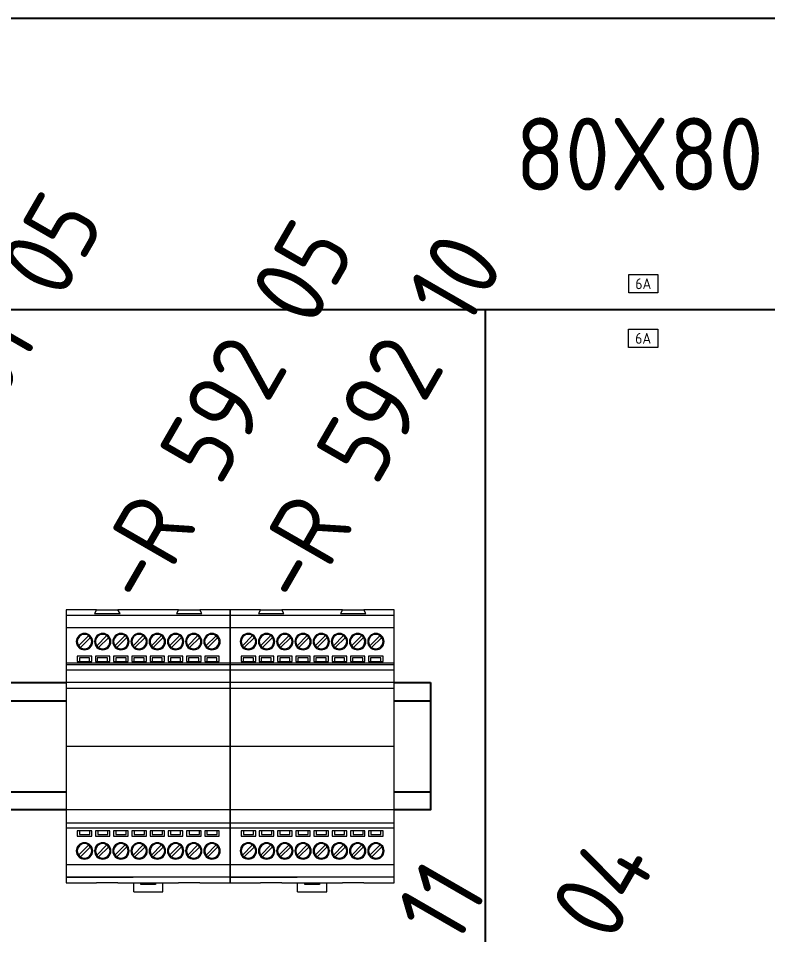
# Model space of a CAD drawing. Header units: millimetres. Extents: x 37984 to 70752, y 14140 to 37584.
# Drawn here: x 39324 to 39529.8, y 16267.6 to 16519.4 of the extents above; entities that cross this region are included whole.
import ezdxf
from ezdxf.enums import TextEntityAlignment as Align

# ---------------------------------------------------------------- set-up
doc = ezdxf.new("R2010")
doc.units = ezdxf.units.MM
doc.set_wipeout_variables(frame=1)
doc.layers.add('000-PI-Oprema', color=30, linetype='Continuous', lineweight=5)
for name, color, linetype in [('000-PI_TEXT', 7, 'Continuous'), ('002-PI-Kabelska kanalica', 150, 'Continuous'), ('004-PI-DIN Šina', 3, 'Continuous')]:
    doc.layers.add(name, color=color, linetype=linetype)
doc.styles.add('PI0', font='isocpeur.ttf', dxfattribs={"width": 0.9})

# ---------------------------------------------------------------- blocks, each defined once
blk = doc.blocks.new('*U1288')
at = {"layer": '004-PI-DIN Šina'}
blk.add_lwpolyline([(340, -17.5), (340, 17.5), (0, 17.5), (0, -17.5)], close=True, dxfattribs=at)
for points in [[(0, 12.5), (340, 12.5)], [(0, -12.5), (340, -12.5)]]:
    blk.add_lwpolyline(points, dxfattribs=at)
blk = doc.blocks.new('*U1254')
at = {"layer": '002-PI-Kabelska kanalica'}
for p, q in [((-20, -100), (-20, 1388)), ((60, -100), (60, 1388))]:
    blk.add_line(p, q, dxfattribs=at)
blk = doc.blocks.new('*U1256')
at = {"layer": '002-PI-Kabelska kanalica'}
for q in [(-20, 560), (60, -100)]:
    blk.add_line((-20, -100), q, dxfattribs=at)
blk = doc.blocks.new('Diode block- 8 - 2954882')
at = {"layer": '000-PI-Oprema'}
for p, q in [((38051.77, 30782.32), (38051.77, 30782.32)), ((38051.77, 30782.32), (38059.77, 30782.32)), ((38059.77, 30782.32), (38059.77, 30782.32))]:
    blk.add_line(p, q, dxfattribs=at)
blk.add_wipeout([(38033.27, 30859.82), (38078.27, 30859.82), (38078.27, 30784.82), (38033.27, 30784.82)]).dxf.layer = '000-PI-Oprema'
for p, q in [((38033.27, 30859.82), (38033.27, 30854.82)), ((38033.27, 30859.82), (38033.27, 30859.82)), ((38041.6, 30859.82), (38033.27, 30859.82)), ((38033.27, 30858.32), (38078.27, 30858.32)), ((38033.27, 30858.32), (38078.27, 30858.32)), ((38036.77, 30859.82), (38036.77, 30859.82)), ((38039.77, 30859.82), (38039.77, 30859.82)), ((38041.6, 30859.82), (38041.02, 30858.82)), ((38041.02, 30858.82), (38041.02, 30858.82)), ((38041.02, 30858.82), (38048.02, 30858.82)), ((38041.6, 30859.82), (38041.6, 30859.82)), ((38041.6, 30859.82), (38047.44, 30859.82)), ((38041.77, 30859.82), (38041.77, 30859.82)), ((38044.77, 30859.82), (38044.77, 30859.82)), ((38046.77, 30859.82), (38046.77, 30859.82)), ((38047.44, 30859.82), (38047.44, 30859.82)), ((38064.1, 30859.82), (38047.44, 30859.82)), ((38048.02, 30858.82), (38047.44, 30859.82)), ((38048.02, 30858.82), (38048.02, 30858.82)), ((38049.77, 30859.82), (38049.77, 30859.82)), ((38051.77, 30859.82), (38051.77, 30859.82)), ((38054.77, 30859.82), (38054.77, 30859.82)), ((38056.77, 30859.82), (38056.77, 30859.82)), ((38059.77, 30859.82), (38059.77, 30859.82)), ((38061.77, 30859.82), (38061.77, 30859.82)), ((38064.1, 30859.82), (38063.52, 30858.82)), ((38063.52, 30858.82), (38070.52, 30858.82)), ((38063.52, 30858.82), (38063.52, 30858.82)), ((38064.1, 30859.82), (38064.1, 30859.82)), ((38064.1, 30859.82), (38069.94, 30859.82)), ((38064.77, 30859.82), (38064.77, 30859.82)), ((38066.77, 30859.82), (38066.77, 30859.82)), ((38069.77, 30859.82), (38069.77, 30859.82)), ((38069.94, 30859.82), (38069.94, 30859.82)), ((38078.27, 30859.82), (38069.94, 30859.82)), ((38070.52, 30858.82), (38069.94, 30859.82)), ((38070.52, 30858.82), (38070.52, 30858.82)), ((38071.77, 30859.82), (38071.77, 30859.82)), ((38074.77, 30859.82), (38074.77, 30859.82)), ((38078.27, 30859.82), (38078.27, 30859.82)), ((38078.27, 30854.82), (38078.27, 30859.82)), ((38033.27, 30854.82), (38033.27, 30845.21)), ((38078.27, 30854.82), (38033.27, 30854.82)), ((38039.42, 30852.71), (38036.63, 30849.93)), ((38038.27, 30853.32), (38038.27, 30853.32)), ((38038.27, 30853.07), (38038.27, 30853.07)), ((38039.42, 30852.71), (38039.42, 30852.71)), ((38044.42, 30852.71), (38041.63, 30849.93)), ((38043.27, 30853.32), (38043.27, 30853.32)), ((38043.27, 30853.07), (38043.27, 30853.07)), ((38044.42, 30852.71), (38044.42, 30852.71)), ((38049.42, 30852.71), (38046.63, 30849.93)), ((38048.27, 30853.32), (38048.27, 30853.32)), ((38048.27, 30853.07), (38048.27, 30853.07)), ((38049.42, 30852.71), (38049.42, 30852.71)), ((38051.62, 30849.92), (38054.41, 30852.71)), ((38053.25, 30853.07), (38053.25, 30853.07)), ((38053.27, 30853.32), (38053.27, 30853.32)), ((38054.41, 30852.71), (38054.42, 30852.71)), ((38054.42, 30852.71), (38054.42, 30852.71)), ((38059.42, 30852.71), (38056.63, 30849.93)), ((38058.27, 30853.32), (38058.27, 30853.32)), ((38058.27, 30853.07), (38058.27, 30853.07)), ((38059.42, 30852.71), (38059.42, 30852.71)), ((38064.42, 30852.71), (38061.63, 30849.93)), ((38063.27, 30853.32), (38063.27, 30853.32)), ((38063.27, 30853.07), (38063.27, 30853.07)), ((38064.42, 30852.71), (38064.42, 30852.71)), ((38066.62, 30849.92), (38069.41, 30852.71)), ((38068.25, 30853.07), (38068.25, 30853.07)), ((38068.27, 30853.32), (38068.27, 30853.32)), ((38069.41, 30852.71), (38069.41, 30852.71)), ((38071.61, 30849.91), (38074.4, 30852.7)), ((38073.23, 30853.07), (38073.23, 30853.07)), ((38073.27, 30853.32), (38073.27, 30853.32)), ((38074.4, 30852.7), (38074.4, 30852.7)), ((38078.27, 30845.21), (38078.27, 30854.82)), ((38037.13, 30849.43), (38039.91, 30852.22)), ((38039.91, 30852.22), (38039.91, 30852.22)), ((38042.13, 30849.43), (38044.91, 30852.22)), ((38044.91, 30852.22), (38044.91, 30852.22)), ((38047.13, 30849.43), (38049.91, 30852.22)), ((38049.91, 30852.22), (38049.91, 30852.22)), ((38052.12, 30849.43), (38054.9, 30852.21)), ((38054.91, 30852.22), (38054.9, 30852.21)), ((38054.91, 30852.22), (38054.91, 30852.22)), ((38057.13, 30849.43), (38059.91, 30852.22)), ((38059.91, 30852.22), (38059.91, 30852.22)), ((38062.13, 30849.43), (38064.91, 30852.22)), ((38064.91, 30852.22), (38064.91, 30852.22)), ((38069.9, 30852.21), (38067.12, 30849.43)), ((38069.9, 30852.21), (38069.9, 30852.21)), ((38074.89, 30852.2), (38072.11, 30849.42)), ((38074.89, 30852.2), (38074.89, 30852.2)), ((38036.63, 30849.93), (38036.63, 30849.93)), ((38037.13, 30849.43), (38037.13, 30849.43)), ((38038.27, 30849.07), (38038.27, 30849.07)), ((38038.27, 30848.82), (38038.27, 30848.82)), ((38041.63, 30849.93), (38041.63, 30849.93)), ((38042.13, 30849.43), (38042.13, 30849.43)), ((38043.27, 30849.07), (38043.27, 30849.07)), ((38043.27, 30848.82), (38043.27, 30848.82)), ((38046.63, 30849.93), (38046.63, 30849.93)), ((38047.13, 30849.43), (38047.13, 30849.43)), ((38048.27, 30849.07), (38048.27, 30849.07)), ((38048.27, 30848.82), (38048.27, 30848.82)), ((38051.62, 30849.92), (38051.62, 30849.92)), ((38052.12, 30849.43), (38052.12, 30849.43)), ((38053.25, 30849.07), (38053.25, 30849.07)), ((38053.27, 30848.82), (38053.27, 30848.82)), ((38056.63, 30849.93), (38056.63, 30849.93)), ((38057.13, 30849.43), (38057.13, 30849.43)), ((38058.27, 30849.07), (38058.27, 30849.07)), ((38058.27, 30848.82), (38058.27, 30848.82)), ((38061.63, 30849.93), (38061.63, 30849.93)), ((38062.13, 30849.43), (38062.13, 30849.43)), ((38063.27, 30849.07), (38063.27, 30849.07)), ((38063.27, 30848.82), (38063.27, 30848.82)), ((38066.62, 30849.92), (38066.62, 30849.92)), ((38067.12, 30849.43), (38067.12, 30849.43)), ((38068.25, 30849.07), (38068.25, 30849.07)), ((38068.27, 30848.82), (38068.27, 30848.82)), ((38071.61, 30849.91), (38071.61, 30849.91)), ((38072.11, 30849.42), (38072.11, 30849.42)), ((38073.23, 30849.07), (38073.23, 30849.07)), ((38073.27, 30848.82), (38073.27, 30848.82)), ((38033.27, 30845.21), (38033.27, 30844.82)), ((38033.27, 30845.21), (38078.27, 30845.21)), ((38036.27, 30847.07), (38036.27, 30845.57)), ((38040.27, 30847.07), (38036.27, 30847.07)), ((38036.27, 30847.07), (38036.27, 30847.07)), ((38036.27, 30845.57), (38040.27, 30845.57)), ((38036.27, 30845.57), (38036.27, 30845.57)), ((38036.87, 30846.57), (38036.87, 30845.57)), ((38039.67, 30846.57), (38036.87, 30846.57)), ((38036.87, 30846.57), (38036.87, 30846.57)), ((38036.87, 30845.57), (38036.87, 30845.57)), ((38039.67, 30845.57), (38039.67, 30846.57)), ((38039.67, 30846.57), (38039.67, 30846.57)), ((38039.67, 30845.57), (38039.67, 30845.57)), ((38040.27, 30845.57), (38040.27, 30847.07)), ((38040.27, 30847.07), (38040.27, 30847.07)), ((38040.27, 30845.57), (38040.27, 30845.57)), ((38041.27, 30847.07), (38041.27, 30845.57)), ((38045.27, 30847.07), (38041.27, 30847.07)), ((38041.27, 30847.07), (38041.27, 30847.07)), ((38041.27, 30845.57), (38045.27, 30845.57)), ((38041.27, 30845.57), (38041.27, 30845.57)), ((38041.74, 30846.57), (38041.74, 30845.57)), ((38044.54, 30846.57), (38041.74, 30846.57)), ((38041.74, 30846.57), (38041.74, 30846.57)), ((38041.74, 30845.57), (38041.74, 30845.57)), ((38044.54, 30845.57), (38044.54, 30846.57)), ((38044.54, 30846.57), (38044.54, 30846.57)), ((38044.54, 30845.57), (38044.54, 30845.57)), ((38045.27, 30845.57), (38045.27, 30847.07)), ((38045.27, 30847.07), (38045.27, 30847.07)), ((38045.27, 30845.57), (38045.27, 30845.57)), ((38050.27, 30847.07), (38046.27, 30847.07)), ((38046.27, 30847.07), (38046.27, 30845.57)), ((38046.27, 30847.07), (38046.27, 30847.07)), ((38046.27, 30845.57), (38050.27, 30845.57)), ((38046.27, 30845.57), (38046.27, 30845.57)), ((38046.87, 30846.57), (38046.87, 30845.57)), ((38049.67, 30846.57), (38046.87, 30846.57)), ((38046.87, 30846.57), (38046.87, 30846.57)), ((38046.87, 30845.57), (38046.87, 30845.57)), ((38049.67, 30845.57), (38049.67, 30846.57)), ((38049.67, 30846.57), (38049.67, 30846.57)), ((38049.67, 30845.57), (38049.67, 30845.57)), ((38050.27, 30845.57), (38050.27, 30847.07)), ((38050.27, 30847.07), (38050.27, 30847.07)), ((38050.27, 30845.57), (38050.27, 30845.57)), ((38051.27, 30847.07), (38051.27, 30845.57)), ((38055.27, 30847.07), (38051.27, 30847.07)), ((38051.27, 30847.07), (38051.27, 30847.07)), ((38051.27, 30845.57), (38055.27, 30845.57)), ((38051.27, 30845.57), (38051.27, 30845.57)), ((38051.85, 30846.57), (38051.85, 30845.57)), ((38054.65, 30846.57), (38051.85, 30846.57)), ((38051.85, 30846.57), (38051.85, 30846.57)), ((38051.85, 30845.57), (38051.85, 30845.57)), ((38054.65, 30845.57), (38054.65, 30846.57)), ((38054.65, 30846.57), (38054.65, 30846.57)), ((38054.65, 30845.57), (38054.65, 30845.57)), ((38055.27, 30845.57), (38055.27, 30847.07)), ((38055.27, 30847.07), (38055.27, 30847.07)), ((38055.27, 30845.57), (38055.27, 30845.57)), ((38060.27, 30847.07), (38056.27, 30847.07)), ((38056.27, 30847.07), (38056.27, 30845.57)), ((38056.27, 30847.07), (38056.27, 30847.07)), ((38056.27, 30845.57), (38060.27, 30845.57)), ((38056.27, 30845.57), (38056.27, 30845.57)), ((38056.83, 30846.57), (38056.83, 30845.57)), ((38059.63, 30846.57), (38056.83, 30846.57)), ((38056.83, 30846.57), (38056.83, 30846.57)), ((38056.83, 30845.57), (38056.83, 30845.57)), ((38059.63, 30845.57), (38059.63, 30846.57)), ((38059.63, 30846.57), (38059.63, 30846.57)), ((38059.63, 30845.57), (38059.63, 30845.57)), ((38060.27, 30845.57), (38060.27, 30847.07)), ((38060.27, 30847.07), (38060.27, 30847.07)), ((38060.27, 30845.57), (38060.27, 30845.57)), ((38061.27, 30847.07), (38061.27, 30845.57)), ((38065.27, 30847.07), (38061.27, 30847.07)), ((38061.27, 30847.07), (38061.27, 30847.07)), ((38061.27, 30845.57), (38065.27, 30845.57)), ((38061.27, 30845.57), (38061.27, 30845.57)), ((38061.87, 30846.57), (38061.87, 30845.57)), ((38064.67, 30846.57), (38061.87, 30846.57)), ((38061.87, 30846.57), (38061.87, 30846.57)), ((38061.87, 30845.57), (38061.87, 30845.57)), ((38064.67, 30845.57), (38064.67, 30846.57)), ((38064.67, 30846.57), (38064.67, 30846.57)), ((38064.67, 30845.57), (38064.67, 30845.57)), ((38065.27, 30845.57), (38065.27, 30847.07)), ((38065.27, 30847.07), (38065.27, 30847.07)), ((38065.27, 30845.57), (38065.27, 30845.57)), ((38066.27, 30847.07), (38066.27, 30845.57)), ((38070.27, 30847.07), (38066.27, 30847.07)), ((38066.27, 30847.07), (38066.27, 30847.07)), ((38066.27, 30845.57), (38070.27, 30845.57)), ((38066.27, 30845.57), (38066.27, 30845.57)), ((38066.85, 30846.57), (38066.85, 30845.57)), ((38069.65, 30846.57), (38066.85, 30846.57)), ((38066.85, 30846.57), (38066.85, 30846.57)), ((38066.85, 30845.57), (38066.85, 30845.57)), ((38069.65, 30845.57), (38069.65, 30846.57)), ((38069.65, 30846.57), (38069.65, 30846.57)), ((38069.65, 30845.57), (38069.65, 30845.57)), ((38070.27, 30845.57), (38070.27, 30847.07)), ((38070.27, 30847.07), (38070.27, 30847.07)), ((38070.27, 30845.57), (38070.27, 30845.57)), ((38071.27, 30847.07), (38071.27, 30845.57)), ((38075.27, 30847.07), (38071.27, 30847.07)), ((38071.27, 30847.07), (38071.27, 30847.07)), ((38071.27, 30845.57), (38075.27, 30845.57)), ((38071.27, 30845.57), (38071.27, 30845.57)), ((38071.83, 30846.57), (38071.83, 30845.57)), ((38074.63, 30846.57), (38071.83, 30846.57)), ((38071.83, 30846.57), (38071.83, 30846.57)), ((38071.83, 30845.57), (38071.83, 30845.57)), ((38074.63, 30845.57), (38074.63, 30846.57)), ((38074.63, 30846.57), (38074.63, 30846.57)), ((38074.63, 30845.57), (38074.63, 30845.57)), ((38075.27, 30845.57), (38075.27, 30847.07)), ((38075.27, 30847.07), (38075.27, 30847.07)), ((38075.27, 30845.57), (38075.27, 30845.57)), ((38078.27, 30844.82), (38078.27, 30845.21)), ((38033.27, 30844.82), (38033.27, 30844.82)), ((38033.27, 30844.82), (38033.27, 30843.32)), ((38033.27, 30844.82), (38078.27, 30844.82)), ((38033.27, 30843.32), (38033.27, 30801.32)), ((38033.27, 30843.32), (38033.27, 30843.32)), ((38033.27, 30843.32), (38078.27, 30843.32)), ((38078.27, 30843.32), (38078.27, 30844.82)), ((38078.27, 30844.82), (38078.27, 30844.82)), ((38078.27, 30843.32), (38078.27, 30843.32)), ((38078.27, 30801.32), (38078.27, 30843.32)), ((38033.27, 30839.82), (38033.27, 30839.82)), ((38078.27, 30839.82), (38033.27, 30839.82)), ((38078.27, 30839.82), (38033.27, 30839.82)), ((38033.27, 30838.32), (38033.27, 30838.32)), ((38033.27, 30838.32), (38078.27, 30838.32)), ((38078.27, 30839.82), (38078.27, 30839.82)), ((38078.27, 30838.32), (38078.27, 30838.32)), ((38033.27, 30822.32), (38078.27, 30822.32)), ((38033.27, 30804.82), (38033.27, 30804.82)), ((38078.27, 30804.82), (38033.27, 30804.82)), ((38078.27, 30804.82), (38078.27, 30804.82)), ((38033.27, 30801.32), (38033.27, 30799.82)), ((38033.27, 30801.32), (38033.27, 30801.32)), ((38033.27, 30801.32), (38078.27, 30801.32)), ((38033.27, 30799.82), (38033.27, 30789.82)), ((38033.27, 30799.82), (38033.27, 30799.82)), ((38078.27, 30799.82), (38033.27, 30799.82)), ((38078.27, 30799.82), (38078.27, 30801.32)), ((38078.27, 30801.32), (38078.27, 30801.32)), ((38078.27, 30789.82), (38078.27, 30799.82)), ((38078.27, 30799.82), (38078.27, 30799.82)), ((38040.27, 30799.07), (38036.27, 30799.07)), ((38036.27, 30799.07), (38036.27, 30797.57)), ((38036.27, 30799.07), (38036.27, 30799.07)), ((38036.27, 30797.57), (38040.27, 30797.57)), ((38036.27, 30797.57), (38036.27, 30797.57)), ((38036.91, 30799.07), (38036.91, 30798.07)), ((38036.91, 30799.07), (38036.91, 30799.07)), ((38036.91, 30798.07), (38039.71, 30798.07)), ((38036.91, 30798.07), (38036.91, 30798.07)), ((38039.71, 30798.07), (38039.71, 30799.07)), ((38039.71, 30799.07), (38039.71, 30799.07)), ((38039.71, 30798.07), (38039.71, 30798.07)), ((38040.27, 30797.57), (38040.27, 30799.07)), ((38040.27, 30799.07), (38040.27, 30799.07)), ((38040.27, 30797.57), (38040.27, 30797.57)), ((38041.27, 30799.07), (38041.27, 30797.57)), ((38045.27, 30799.07), (38041.27, 30799.07)), ((38041.27, 30799.07), (38041.27, 30799.07)), ((38041.27, 30797.57), (38045.27, 30797.57)), ((38041.27, 30797.57), (38041.27, 30797.57)), ((38041.89, 30799.07), (38041.89, 30798.07)), ((38041.89, 30799.07), (38041.89, 30799.07)), ((38041.89, 30798.07), (38044.69, 30798.07)), ((38041.89, 30798.07), (38041.89, 30798.07)), ((38044.69, 30798.07), (38044.69, 30799.07)), ((38044.69, 30799.07), (38044.69, 30799.07)), ((38044.69, 30798.07), (38044.69, 30798.07)), ((38045.27, 30797.57), (38045.27, 30799.07)), ((38045.27, 30799.07), (38045.27, 30799.07)), ((38045.27, 30797.57), (38045.27, 30797.57)), ((38046.27, 30799.07), (38046.27, 30797.57)), ((38050.27, 30799.07), (38046.27, 30799.07)), ((38046.27, 30799.07), (38046.27, 30799.07)), ((38046.27, 30797.57), (38050.27, 30797.57)), ((38046.27, 30797.57), (38046.27, 30797.57)), ((38046.87, 30799.07), (38046.87, 30798.07)), ((38046.87, 30799.07), (38046.87, 30799.07)), ((38046.87, 30798.07), (38049.67, 30798.07)), ((38046.87, 30798.07), (38046.87, 30798.07)), ((38049.67, 30798.07), (38049.67, 30799.07)), ((38049.67, 30799.07), (38049.67, 30799.07)), ((38049.67, 30798.07), (38049.67, 30798.07)), ((38050.27, 30797.57), (38050.27, 30799.07)), ((38050.27, 30799.07), (38050.27, 30799.07)), ((38050.27, 30797.57), (38050.27, 30797.57)), ((38055.27, 30799.07), (38051.27, 30799.07)), ((38051.27, 30799.07), (38051.27, 30797.57)), ((38051.27, 30799.07), (38051.27, 30799.07)), ((38051.27, 30797.57), (38055.27, 30797.57)), ((38051.27, 30797.57), (38051.27, 30797.57)), ((38051.91, 30799.07), (38051.91, 30798.07)), ((38051.91, 30799.07), (38051.91, 30799.07)), ((38051.91, 30798.07), (38054.71, 30798.07)), ((38051.91, 30798.07), (38051.91, 30798.07)), ((38054.71, 30798.07), (38054.71, 30799.07)), ((38054.71, 30799.07), (38054.71, 30799.07)), ((38054.71, 30798.07), (38054.71, 30798.07)), ((38055.27, 30797.57), (38055.27, 30799.07)), ((38055.27, 30799.07), (38055.27, 30799.07)), ((38055.27, 30797.57), (38055.27, 30797.57)), ((38056.27, 30799.07), (38056.27, 30797.57)), ((38060.27, 30799.07), (38056.27, 30799.07)), ((38056.27, 30799.07), (38056.27, 30799.07)), ((38056.27, 30797.57), (38060.27, 30797.57)), ((38056.27, 30797.57), (38056.27, 30797.57)), ((38056.89, 30799.07), (38056.89, 30798.07)), ((38056.89, 30799.07), (38056.89, 30799.07)), ((38056.89, 30798.07), (38059.69, 30798.07)), ((38056.89, 30798.07), (38056.89, 30798.07)), ((38059.69, 30798.07), (38059.69, 30799.07)), ((38059.69, 30799.07), (38059.69, 30799.07)), ((38059.69, 30798.07), (38059.69, 30798.07)), ((38060.27, 30797.57), (38060.27, 30799.07)), ((38060.27, 30799.07), (38060.27, 30799.07)), ((38060.27, 30797.57), (38060.27, 30797.57)), ((38061.27, 30799.07), (38061.27, 30797.57)), ((38065.27, 30799.07), (38061.27, 30799.07)), ((38061.27, 30799.07), (38061.27, 30799.07)), ((38061.27, 30797.57), (38065.27, 30797.57)), ((38061.27, 30797.57), (38061.27, 30797.57)), ((38061.87, 30799.07), (38061.87, 30798.07)), ((38061.87, 30799.07), (38061.87, 30799.07)), ((38061.87, 30798.07), (38064.67, 30798.07)), ((38061.87, 30798.07), (38061.87, 30798.07)), ((38064.67, 30798.07), (38064.67, 30799.07)), ((38064.67, 30799.07), (38064.67, 30799.07)), ((38064.67, 30798.07), (38064.67, 30798.07)), ((38065.27, 30797.57), (38065.27, 30799.07)), ((38065.27, 30799.07), (38065.27, 30799.07)), ((38065.27, 30797.57), (38065.27, 30797.57)), ((38066.27, 30799.07), (38066.27, 30797.57)), ((38070.27, 30799.07), (38066.27, 30799.07)), ((38066.27, 30799.07), (38066.27, 30799.07)), ((38066.27, 30797.57), (38070.27, 30797.57)), ((38066.27, 30797.57), (38066.27, 30797.57)), ((38067, 30799.07), (38067, 30798.07)), ((38067, 30799.07), (38067, 30799.07)), ((38067, 30798.07), (38069.8, 30798.07)), ((38067, 30798.07), (38067, 30798.07)), ((38069.8, 30798.07), (38069.8, 30799.07)), ((38069.8, 30799.07), (38069.8, 30799.07)), ((38069.8, 30798.07), (38069.8, 30798.07)), ((38070.27, 30797.57), (38070.27, 30799.07)), ((38070.27, 30799.07), (38070.27, 30799.07)), ((38070.27, 30797.57), (38070.27, 30797.57)), ((38071.27, 30799.07), (38071.27, 30797.57)), ((38075.27, 30799.07), (38071.27, 30799.07)), ((38071.27, 30799.07), (38071.27, 30799.07)), ((38071.27, 30797.57), (38075.27, 30797.57)), ((38071.27, 30797.57), (38071.27, 30797.57)), ((38071.87, 30799.07), (38071.87, 30798.07)), ((38071.87, 30799.07), (38071.87, 30799.07)), ((38071.87, 30798.07), (38074.67, 30798.07)), ((38071.87, 30798.07), (38071.87, 30798.07)), ((38074.67, 30798.07), (38074.67, 30799.07)), ((38074.67, 30799.07), (38074.67, 30799.07)), ((38074.67, 30798.07), (38074.67, 30798.07)), ((38075.27, 30797.57), (38075.27, 30799.07)), ((38075.27, 30799.07), (38075.27, 30799.07)), ((38075.27, 30797.57), (38075.27, 30797.57)), ((38039.42, 30795.21), (38036.63, 30792.43)), ((38037.13, 30791.93), (38039.91, 30794.72)), ((38038.27, 30795.82), (38038.27, 30795.82)), ((38038.27, 30795.57), (38038.27, 30795.57)), ((38039.42, 30795.21), (38039.42, 30795.21)), ((38039.91, 30794.72), (38039.91, 30794.72)), ((38041.64, 30792.44), (38044.42, 30795.22)), ((38044.92, 30794.73), (38042.13, 30791.94)), ((38043.27, 30795.82), (38043.27, 30795.82)), ((38043.29, 30795.57), (38043.29, 30795.57)), ((38044.42, 30795.22), (38044.42, 30795.22)), ((38044.92, 30794.73), (38044.92, 30794.73)), ((38049.42, 30795.21), (38046.63, 30792.43)), ((38047.13, 30791.93), (38049.91, 30794.72)), ((38048.27, 30795.82), (38048.27, 30795.82)), ((38048.27, 30795.57), (38048.27, 30795.57)), ((38049.42, 30795.21), (38049.42, 30795.21)), ((38049.91, 30794.72), (38049.91, 30794.72)), ((38054.42, 30795.21), (38051.63, 30792.43)), ((38052.13, 30791.93), (38054.91, 30794.72)), ((38053.27, 30795.82), (38053.27, 30795.82)), ((38053.27, 30795.57), (38053.27, 30795.57)), ((38054.42, 30795.21), (38054.42, 30795.21)), ((38054.91, 30794.72), (38054.91, 30794.72)), ((38056.64, 30792.44), (38059.42, 30795.22)), ((38059.92, 30794.73), (38057.13, 30791.94)), ((38058.27, 30795.82), (38058.27, 30795.82)), ((38058.29, 30795.57), (38058.29, 30795.57)), ((38059.42, 30795.22), (38059.42, 30795.22)), ((38059.92, 30794.73), (38059.92, 30794.73)), ((38064.42, 30795.21), (38061.63, 30792.43)), ((38062.13, 30791.93), (38064.91, 30794.72)), ((38063.27, 30795.82), (38063.27, 30795.82)), ((38063.27, 30795.57), (38063.27, 30795.57)), ((38064.42, 30795.21), (38064.42, 30795.21)), ((38064.91, 30794.72), (38064.91, 30794.72)), ((38069.42, 30795.21), (38066.63, 30792.43)), ((38067.13, 30791.93), (38069.91, 30794.72)), ((38068.27, 30795.82), (38068.27, 30795.82)), ((38068.27, 30795.57), (38068.27, 30795.57)), ((38069.42, 30795.21), (38069.42, 30795.21)), ((38069.91, 30794.72), (38069.91, 30794.72)), ((38074.42, 30795.21), (38071.63, 30792.43)), ((38072.13, 30791.93), (38074.91, 30794.72)), ((38073.27, 30795.82), (38073.27, 30795.82)), ((38073.27, 30795.57), (38073.27, 30795.57)), ((38074.42, 30795.21), (38074.42, 30795.21)), ((38074.91, 30794.72), (38074.91, 30794.72)), ((38036.63, 30792.43), (38036.63, 30792.43)), ((38041.64, 30792.44), (38041.64, 30792.44)), ((38046.63, 30792.43), (38046.63, 30792.43)), ((38051.63, 30792.43), (38051.63, 30792.43)), ((38056.64, 30792.44), (38056.64, 30792.44)), ((38061.63, 30792.43), (38061.63, 30792.43)), ((38066.63, 30792.43), (38066.63, 30792.43)), ((38071.63, 30792.43), (38071.63, 30792.43)), ((38033.27, 30789.82), (38033.27, 30784.82)), ((38033.27, 30789.82), (38078.27, 30789.82)), ((38037.13, 30791.93), (38037.13, 30791.93)), ((38038.27, 30791.57), (38038.27, 30791.57)), ((38038.27, 30791.32), (38038.27, 30791.32)), ((38042.13, 30791.94), (38042.13, 30791.94)), ((38043.27, 30791.32), (38043.27, 30791.32)), ((38043.29, 30791.57), (38043.29, 30791.57)), ((38047.13, 30791.93), (38047.13, 30791.93)), ((38048.27, 30791.57), (38048.27, 30791.57)), ((38048.27, 30791.32), (38048.27, 30791.32)), ((38052.13, 30791.93), (38052.13, 30791.93)), ((38053.27, 30791.57), (38053.27, 30791.57)), ((38053.27, 30791.32), (38053.27, 30791.32)), ((38057.13, 30791.94), (38057.13, 30791.94)), ((38058.27, 30791.32), (38058.27, 30791.32)), ((38058.29, 30791.57), (38058.29, 30791.57)), ((38062.13, 30791.93), (38062.13, 30791.93)), ((38063.27, 30791.57), (38063.27, 30791.57)), ((38063.27, 30791.32), (38063.27, 30791.32)), ((38067.13, 30791.93), (38067.13, 30791.93)), ((38068.27, 30791.57), (38068.27, 30791.57)), ((38068.27, 30791.32), (38068.27, 30791.32)), ((38072.13, 30791.93), (38072.13, 30791.93)), ((38073.27, 30791.57), (38073.27, 30791.57)), ((38073.27, 30791.32), (38073.27, 30791.32)), ((38078.27, 30784.82), (38078.27, 30789.82)), ((38051.67, 30786.32), (38033.27, 30786.32)), ((38033.27, 30786.32), (38051.67, 30786.32)), ((38033.27, 30784.82), (38033.27, 30784.82)), ((38033.27, 30784.82), (38041.6, 30784.82)), ((38036.77, 30784.82), (38036.77, 30784.82)), ((38039.77, 30784.82), (38039.77, 30784.82)), ((38047.44, 30784.82), (38041.6, 30784.82)), ((38041.6, 30784.82), (38041.6, 30784.82)), ((38041.77, 30784.82), (38041.77, 30784.82)), ((38044.77, 30784.82), (38044.77, 30784.82)), ((38046.77, 30784.82), (38046.77, 30784.82)), ((38047.44, 30784.82), (38064.1, 30784.82)), ((38047.44, 30784.82), (38047.44, 30784.82)), ((38049.77, 30784.82), (38049.77, 30784.82)), ((38078.27, 30786.32), (38051.67, 30786.32)), ((38051.67, 30784.82), (38051.67, 30784.82)), ((38051.77, 30784.82), (38051.77, 30784.82)), ((38051.77, 30782.32), (38051.77, 30784.82)), ((38053.77, 30784.32), (38053.77, 30784.82)), ((38054.77, 30784.82), (38054.77, 30784.82)), ((38056.77, 30784.82), (38056.77, 30784.82)), ((38057.77, 30784.82), (38057.77, 30784.32)), ((38059.77, 30784.82), (38059.77, 30784.82)), ((38059.77, 30782.32), (38059.77, 30784.82)), ((38078.27, 30786.32), (38059.87, 30786.32)), ((38059.87, 30784.82), (38059.87, 30784.82)), ((38061.77, 30784.82), (38061.77, 30784.82)), ((38069.94, 30784.82), (38064.1, 30784.82)), ((38064.1, 30784.82), (38064.1, 30784.82)), ((38064.77, 30784.82), (38064.77, 30784.82)), ((38066.77, 30784.82), (38066.77, 30784.82)), ((38069.77, 30784.82), (38069.77, 30784.82)), ((38069.94, 30784.82), (38078.27, 30784.82)), ((38069.94, 30784.82), (38069.94, 30784.82)), ((38071.77, 30784.82), (38071.77, 30784.82)), ((38074.77, 30784.82), (38074.77, 30784.82)), ((38078.27, 30784.82), (38078.27, 30784.82)), ((38057.77, 30784.32), (38053.77, 30784.32)), ((38053.77, 30784.32), (38053.77, 30784.32)), ((38057.77, 30784.32), (38057.77, 30784.32))]:
    blk.add_line(p, q, dxfattribs=at)
for centre, radius, start, end in [((38038.27, 30851.07), 2.25, 90, 270), ((38038.27, 30851.07), 2, 90, 270), ((38038.27, 30851.07), 2.25, 270, 90), ((38038.27, 30851.07), 2, 270, 90), ((38043.27, 30851.07), 2.25, 90, 270), ((38043.27, 30851.07), 2, 90, 270), ((38043.27, 30851.07), 2.25, 270, 90), ((38043.27, 30851.07), 2, 270, 90), ((38048.27, 30851.07), 2.25, 90, 270), ((38048.27, 30851.07), 2, 90, 270), ((38048.27, 30851.07), 2.25, 270, 90), ((38048.27, 30851.07), 2, 270, 90), ((38053.27, 30851.07), 2.25, 90, 270), ((38053.25, 30851.07), 2, 90, 270), ((38053.25, 30851.07), 2, 270, 90), ((38053.27, 30851.07), 2.25, 270, 90), ((38053.27, 30851.07), 2, 34.9214, 55.0787), ((38058.27, 30851.07), 2.25, 90, 270), ((38058.27, 30851.07), 2, 90, 270), ((38058.27, 30851.07), 2.25, 270, 90), ((38058.27, 30851.07), 2, 270, 90), ((38063.27, 30851.07), 2.25, 90, 270), ((38063.27, 30851.07), 2, 90, 270), ((38063.27, 30851.07), 2.25, 270, 90), ((38063.27, 30851.07), 2, 270, 90), ((38068.27, 30851.07), 2.25, 90, 270), ((38068.25, 30851.07), 2, 90, 270), ((38068.25, 30851.07), 2, 270, 90), ((38068.27, 30851.07), 2.25, 270, 90), ((38073.27, 30851.07), 2.25, 90, 270), ((38073.23, 30851.07), 2, 90, 270), ((38073.23, 30851.07), 2, 270, 90), ((38073.27, 30851.07), 2.25, 270, 90), ((38038.27, 30793.57), 2.25, 90, 270), ((38038.27, 30793.57), 2, 90, 270), ((38038.27, 30793.57), 2.25, 270, 90), ((38038.27, 30793.57), 2, 270, 90), ((38043.27, 30793.57), 2.25, 90, 270), ((38043.29, 30793.57), 2, 90, 270), ((38043.27, 30793.57), 2.25, 270, 90), ((38043.29, 30793.57), 2, 270, 90), ((38048.27, 30793.57), 2.25, 90, 270), ((38048.27, 30793.57), 2, 90, 270), ((38048.27, 30793.57), 2.25, 270, 90), ((38048.27, 30793.57), 2, 270, 90), ((38053.27, 30793.57), 2.25, 90, 270), ((38053.27, 30793.57), 2, 90, 270), ((38053.27, 30793.57), 2.25, 270, 90), ((38053.27, 30793.57), 2, 270, 90), ((38058.27, 30793.57), 2.25, 90, 270), ((38058.29, 30793.57), 2, 90, 270), ((38058.27, 30793.57), 2.25, 270, 90), ((38058.29, 30793.57), 2, 270, 90), ((38063.27, 30793.57), 2.25, 90, 270), ((38063.27, 30793.57), 2, 90, 270), ((38063.27, 30793.57), 2.25, 270, 90), ((38063.27, 30793.57), 2, 270, 90), ((38068.27, 30793.57), 2.25, 90, 270), ((38068.27, 30793.57), 2, 90, 270), ((38068.27, 30793.57), 2.25, 270, 90), ((38068.27, 30793.57), 2, 270, 90), ((38073.27, 30793.57), 2.25, 90, 270), ((38073.27, 30793.57), 2, 90, 270), ((38073.27, 30793.57), 2.25, 270, 90), ((38073.27, 30793.57), 2, 270, 90)]:
    blk.add_arc(centre, radius, start, end, dxfattribs=at)

msp = doc.modelspace()

# ---------------------------------------------------------------- linework, layer by layer
at = {"layer": '000-PI-Oprema'}
for points in [[(39491.616, 16448.979), (39499.616, 16448.979), (39499.616, 16443.979), (39491.616, 16443.979)], [(39491.589, 16433.979), (39499.589, 16433.979), (39499.589, 16428.979), (39491.589, 16428.979)]]:
    msp.add_lwpolyline(points, close=True, dxfattribs=at)

# ---------------------------------------------------------------- block references
at = {"rotation": 270}
msp.add_blockref('*U1254', (38848.172, 16499.404), dxfattribs=at)
at = {"xscale": -1, "rotation": 180}
for name, p in [('*U1256', (39472.172, 16339.404)), ('*U1288', (39097.184, 16319.404))]:
    msp.add_blockref(name, p, dxfattribs=at)

# ---------------------------------------------------------------- texts
at = {"insert": (39494.571, 16482.103), "char_height": 20, "width": 16.78721, "attachment_point": 5, "style": 'PI0'}
msp.add_mtext('{\\fISOCPEUR|b0|i0|c238|p34;80}X{\\fISOCPEUR|b0|i0|c238|p34;8}0', dxfattribs=at)
at = {"layer": '000-PI_TEXT', "style": 'PI0', "width": 0.9}
for s, p in [('-IG 531 05', (39281.221, 16367.494)), ('-R 592 05', (39351.267, 16361.904)), ('-R 592 10', (39394.23, 16361.904)), ('-RP 585 04', (39425.599, 16179.017)), ('-RP 563 11', (39383.599, 16179.017))]:
    msp.add_text(s, height=20, rotation=60, dxfattribs=at).set_placement(p, align=Align.MIDDLE_LEFT)
at = {"layer": '000-PI_TEXT', "linetype": 'Continuous', "char_height": 3, "width": 8, "attachment_point": 5, "style": 'PI0'}
for insert in [(39495.616, 16446.479), (39495.589, 16431.479)]:
    msp.add_mtext('6A', dxfattribs=dict(at, insert=insert))

# ---------------------------------------------------------------- next in the draw order: block references
at = {"layer": '000-PI-Oprema'}
msp.add_blockref('Diode block- 8 - 2954882', (1303.913, -14502.921), dxfattribs=at)

# ---------------------------------------------------------------- next in the draw order: block references
msp.add_blockref('Diode block- 8 - 2954882', (1348.913, -14502.921), dxfattribs=at)

doc.saveas('drawing.dxf')
